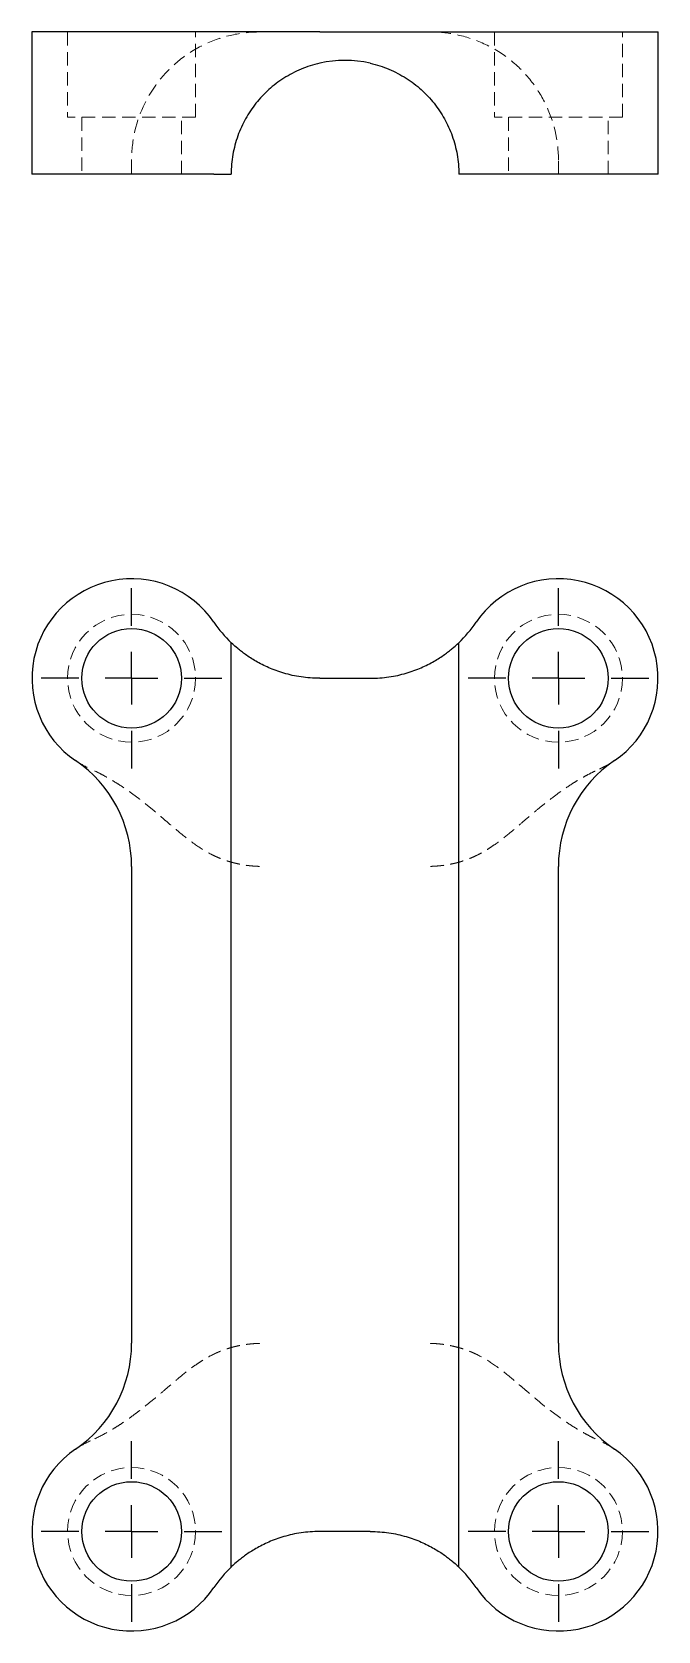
# Model space of a CAD drawing. Header units: millimetres. Extents: x 53 to 224, y 7 to 159.
# Drawn here: x 53.3 to 112.7, y 7 to 159 of the extents above.
import ezdxf

# ---------------------------------------------------------------- set-up
doc = ezdxf.new("R2010")
doc.units = ezdxf.units.MM
doc.linetypes.add('HIDDEN', pattern=[1.905, 1.27, -0.635])
doc.layers.add('10', color=7, linetype='Continuous')

# ---------------------------------------------------------------- blocks, each defined once
blk = doc.blocks.new('SW_CENTERMARKSYMBOL_0')
at = {"layer": '10', "color": 0}
for p, q in [((0, 5), (0, 8.58)), ((0, 0), (0, 2.5)), ((-5, 0), (-8.58, 0)), ((0, 0), (-2.5, 0)), ((0, 0), (0, -2.5)), ((0, 0), (2.5, 0)), ((5, 0), (8.58, 0)), ((0, -5), (0, -8.58))]:
    blk.add_line(p, q, dxfattribs=at)
blk = doc.blocks.new('SW_CENTERMARKSYMBOL_1')
at = {"layer": '10', "color": 0}
for p, q in [((0, 5), (0, 8.58)), ((0, 0), (0, 2.5)), ((-5, 0), (-8.58, 0)), ((0, 0), (-2.5, 0)), ((0, 0), (0, -2.5)), ((0, 0), (2.5, 0)), ((5, 0), (8.58, 0)), ((0, -5), (0, -8.58))]:
    blk.add_line(p, q, dxfattribs=at)
blk = doc.blocks.new('SW_CENTERMARKSYMBOL_2')
at = {"layer": '10', "color": 0}
for p, q in [((0, 5), (0, 8.58)), ((0, 0), (0, 2.5)), ((-5, 0), (-8.58, 0)), ((0, 0), (-2.5, 0)), ((0, 0), (0, -2.5)), ((0, 0), (2.5, 0)), ((5, 0), (8.58, 0)), ((0, -5), (0, -8.58))]:
    blk.add_line(p, q, dxfattribs=at)
blk = doc.blocks.new('SW_CENTERMARKSYMBOL_3')
at = {"layer": '10', "color": 0}
for p, q in [((0, 5), (0, 8.58)), ((0, 0), (0, 2.5)), ((-5, 0), (-8.58, 0)), ((0, 0), (-2.5, 0)), ((0, 0), (0, -2.5)), ((0, 0), (2.5, 0)), ((5, 0), (8.58, 0)), ((0, -5), (0, -8.58))]:
    blk.add_line(p, q, dxfattribs=at)

msp = doc.modelspace()

# ---------------------------------------------------------------- linework, layer by layer
at = {"color": 7, "linetype": 'Continuous', "lineweight": 25}
for p, q in [((53.27, 158.96), (53.27, 145.45)), ((70.55, 158.96), (53.27, 158.96)), ((80.61, 158.96), (70.55, 158.96)), ((80.61, 158.96), (85.39, 158.96)), ((85.39, 158.96), (95.45, 158.96)), ((95.45, 158.96), (112.73, 158.96)), ((112.73, 145.45), (112.73, 158.96)), ((70.55, 145.45), (53.27, 145.45)), ((70.55, 145.45), (72.19, 145.45)), ((95.45, 145.45), (93.81, 145.45)), ((112.73, 145.45), (95.45, 145.45)), ((72.19, 13.08), (72.19, 100.92)), ((93.81, 13.08), (93.81, 100.92)), ((80.61, 97.54), (85.39, 97.54)), ((62.73, 79.66), (62.73, 34.34)), ((103.27, 34.34), (103.27, 79.66)), ((85.39, 16.46), (80.61, 16.46))]:
    msp.add_line(p, q, dxfattribs=at)
at = {"color": 7, "linetype": 'HIDDEN', "lineweight": 18}
for p, q in [((56.65, 158.96), (56.65, 150.85)), ((68.81, 150.85), (68.81, 158.96)), ((97.19, 158.96), (97.19, 150.85)), ((109.35, 150.85), (109.35, 158.96)), ((68.81, 150.85), (56.65, 150.85)), ((58, 150.85), (58, 145.45)), ((67.46, 145.45), (67.46, 150.85)), ((109.35, 150.85), (97.19, 150.85)), ((98.54, 150.85), (98.54, 145.45)), ((108, 145.45), (108, 150.85)), ((62.73, 146.8), (62.73, 145.45)), ((103.27, 145.45), (103.27, 146.8))]:
    msp.add_line(p, q, dxfattribs=at)
for centre in [(62.73, 97.54), (103.27, 97.54), (62.73, 16.46), (103.27, 16.46)]:
    msp.add_circle(centre, 6.08, dxfattribs=at)
at = {"color": 7, "linetype": 'Continuous', "lineweight": 25}
for centre in [(62.73, 97.54), (103.27, 97.54), (62.73, 16.46), (103.27, 16.46)]:
    msp.add_circle(centre, 4.73, dxfattribs=at)
for centre, radius, start, end in [((83, 145.45), 10.81, 77.2084, 102.7916), ((62.73, 97.54), 9.46, 34.2289, 235.7711), ((103.27, 97.54), 9.46, 304.2289, 145.7711), ((80.61, 109.7), 12.16, 214.2289, 226.2047), ((85.39, 109.7), 12.16, 313.7953, 325.7711), ((50.57, 79.66), 12.16, 0, 55.7711), ((115.43, 79.66), 12.16, 124.2289, 180), ((50.57, 34.34), 12.16, 304.2289, 0), ((115.43, 34.34), 12.16, 180, 235.7711), ((62.73, 16.46), 9.46, 124.2289, 325.7711), ((103.27, 16.46), 9.46, 214.2289, 55.7711), ((80.61, 4.3), 12.16, 133.7953, 145.7711), ((85.39, 4.3), 12.16, 34.2289, 46.2047)]:
    msp.add_arc(centre, radius, start, end, dxfattribs=at)
at = {"color": 7, "linetype": 'HIDDEN', "lineweight": 18}
for points, knots in [([(74.89, 158.96), (74.12, 158.96), (72.43, 158.81), (69.77, 157.95), (67.35, 156.48), (64.7, 153.87), (63.06, 150.54), (62.73, 147.73), (62.73, 146.8)], [0, 0, 0, 0, 0.207656, 0.415312, 0.622967, 0.830623, 1.245935, 1.45359, 1.45359, 1.45359, 1.45359]), ([(103.27, 146.8), (103.27, 148.67), (102.61, 151.44), (100.63, 154.52), (98.65, 156.48), (96.23, 157.95), (93.57, 158.81), (91.88, 158.96), (91.11, 158.96)], [0, 0, 0, 0, 0.415307, 0.62296, 0.830614, 1.038267, 1.24592, 1.453574, 1.453574, 1.453574, 1.453574]), ([(57.41, 89.72), (57.41, 89.72), (57.63, 89.56), (58.32, 89.15), (58.83, 88.92)], [0, 0, 0, 0, 0.2076558, 0.477178, 0.477178, 0.477178, 0.477178]), ([(107.17, 88.92), (107.28, 88.97), (108.15, 89.39), (108.59, 89.72), (108.59, 89.72)], [0, 0, 0, 0, 0.0618209, 0.4771277, 0.4771277, 0.4771277, 0.4771277]), ([(74.89, 79.66), (74.77, 79.67), (74.54, 79.68), (74.19, 79.7), (73.84, 79.74), (73.5, 79.78), (73.16, 79.84), (72.83, 79.91), (72.49, 79.99), (72.17, 80.07), (71.84, 80.17), (71.52, 80.28), (71.2, 80.4), (70.89, 80.53), (70.58, 80.67), (69.86, 81.02), (68.67, 81.78), (67.47, 82.73), (66.55, 83.51), (65.99, 83.98), (65.43, 84.47), (64.83, 84.98), (64.2, 85.5), (63.54, 86.02), (62.86, 86.53), (62.17, 87.02), (61.49, 87.47), (60.82, 87.88), (60.16, 88.26), (59.5, 88.61), (59.05, 88.82), (58.83, 88.92)], [0, 0, 0, 0, 0.018761, 0.037361, 0.055817, 0.074146, 0.092366, 0.110496, 0.128555, 0.146562, 0.164535, 0.182493, 0.200457, 0.218444, 0.236475, 0.254568, 0.345654, 0.459886, 0.498475, 0.537063, 0.575652, 0.617974, 0.661471, 0.706158, 0.751966, 0.796426, 0.839578, 0.881463, 0.922127, 0.961621, 1, 1, 1, 1]), ([(91.11, 79.66), (91.23, 79.67), (91.46, 79.68), (91.81, 79.7), (92.16, 79.74), (92.5, 79.78), (92.83, 79.83), (93.15, 79.9), (93.47, 79.97), (93.78, 80.05), (94.08, 80.14), (94.38, 80.24), (94.66, 80.34), (94.94, 80.45), (95.21, 80.57), (95.47, 80.69), (95.83, 80.87), (96.29, 81.13), (96.83, 81.47), (97.27, 81.77), (97.65, 82.03), (97.95, 82.26), (98.25, 82.51), (98.57, 82.77), (99.07, 83.19), (99.75, 83.77), (100.62, 84.52), (101.52, 85.27), (102.49, 86.04), (103.53, 86.82), (104.39, 87.4), (105.05, 87.81), (105.49, 88.06), (105.99, 88.34), (106.55, 88.63), (106.95, 88.82), (107.17, 88.92)], [0, 0, 0, 0, 0.018925, 0.037586, 0.055971, 0.074072, 0.091883, 0.109403, 0.126631, 0.14357, 0.160226, 0.176603, 0.192709, 0.20855, 0.224139, 0.23949, 0.254624, 0.288792, 0.322339, 0.355642, 0.374727, 0.394708, 0.415588, 0.437365, 0.460044, 0.518824, 0.579837, 0.642472, 0.706232, 0.77601, 0.848495, 0.872041, 0.899003, 0.929343, 0.96302, 1, 1, 1, 1]), ([(74.89, 34.34), (74.77, 34.33), (74.54, 34.32), (74.19, 34.3), (73.84, 34.26), (73.5, 34.22), (73.17, 34.17), (72.85, 34.1), (72.53, 34.03), (72.22, 33.95), (71.92, 33.86), (71.62, 33.76), (71.34, 33.66), (71.06, 33.55), (70.79, 33.43), (70.53, 33.31), (70.17, 33.13), (69.71, 32.87), (69.17, 32.53), (68.73, 32.23), (68.35, 31.97), (68.06, 31.74), (67.75, 31.49), (67.43, 31.23), (66.93, 30.81), (66.25, 30.23), (65.38, 29.48), (64.47, 28.73), (63.66, 28.08), (62.95, 27.54), (62.34, 27.1), (61.7, 26.66), (61.03, 26.24), (60.33, 25.83), (59.6, 25.44), (59.09, 25.2), (58.83, 25.08)], [0, 0, 0, 0, 0.018921, 0.03758, 0.055963, 0.074063, 0.091874, 0.109392, 0.126619, 0.143558, 0.160212, 0.176588, 0.192694, 0.208537, 0.224129, 0.239486, 0.254628, 0.288798, 0.32235, 0.35565, 0.374718, 0.394689, 0.415566, 0.437352, 0.460052, 0.518987, 0.580081, 0.642675, 0.706239, 0.745183, 0.785196, 0.826233, 0.868256, 0.911237, 0.955155, 1, 1, 1, 1]), ([(91.11, 34.34), (91.23, 34.33), (91.46, 34.32), (91.81, 34.3), (92.16, 34.26), (92.5, 34.22), (92.84, 34.16), (93.17, 34.09), (93.51, 34.01), (93.83, 33.93), (94.16, 33.83), (94.48, 33.72), (94.8, 33.6), (95.11, 33.47), (95.42, 33.33), (96.14, 32.98), (97.33, 32.22), (98.53, 31.27), (99.45, 30.49), (100.01, 30.02), (100.57, 29.53), (101.17, 29.02), (101.8, 28.5), (102.46, 27.98), (103.14, 27.47), (103.83, 26.98), (104.51, 26.53), (105.18, 26.12), (105.84, 25.74), (106.5, 25.39), (106.95, 25.18), (107.17, 25.08)], [0, 0, 0, 0, 0.018761, 0.037361, 0.055817, 0.074146, 0.092367, 0.110497, 0.128556, 0.146562, 0.164535, 0.182494, 0.200457, 0.218445, 0.236475, 0.254568, 0.345655, 0.459886, 0.498475, 0.537063, 0.575652, 0.617975, 0.661472, 0.706158, 0.751966, 0.796427, 0.839578, 0.881463, 0.922128, 0.961621, 1, 1, 1, 1]), ([(58.83, 25.08), (58.32, 24.85), (57.63, 24.44), (57.41, 24.28), (57.41, 24.28)], [0, 0, 0, 0, 0.2695255, 0.4771781, 0.4771781, 0.4771781, 0.4771781]), ([(108.59, 24.28), (108.59, 24.28), (108.37, 24.44), (107.68, 24.85), (107.17, 25.08)], [0, 0, 0, 0, 0.2076558, 0.4771792, 0.4771792, 0.4771792, 0.4771792])]:
    msp.add_open_spline(points, degree=3, knots=knots, dxfattribs=at)
at = {"color": 7, "linetype": 'Continuous', "lineweight": 25}
for points in [[(80.61, 155.99), (79.99, 155.85), (79.4, 155.66), (78.54, 155.3), (78.27, 155.17), (77.72, 154.89), (77.45, 154.73), (76.68, 154.24), (76.2, 153.88), (75.32, 153.08), (74.91, 152.64), (74.18, 151.72), (73.85, 151.23), (73.42, 150.46), (73.28, 150.19), (73.03, 149.65), (72.92, 149.37), (72.62, 148.52), (72.46, 147.93), (72.24, 146.7), (72.19, 146.08), (72.19, 145.45)], [(85.39, 155.99), (86.01, 155.85), (86.6, 155.66), (87.46, 155.3), (87.73, 155.17), (88.28, 154.89), (88.55, 154.73), (89.32, 154.24), (89.8, 153.88), (90.68, 153.08), (91.09, 152.64), (91.82, 151.72), (92.15, 151.23), (92.58, 150.46), (92.72, 150.19), (92.97, 149.65), (93.08, 149.37), (93.38, 148.52), (93.54, 147.93), (93.76, 146.7), (93.81, 146.08), (93.81, 145.45)], [(80.61, 97.54), (79.99, 97.54), (79.4, 97.59), (78.54, 97.71), (78.27, 97.76), (77.72, 97.88), (77.45, 97.95), (76.68, 98.18), (76.2, 98.35), (75.32, 98.74), (74.91, 98.95), (74.18, 99.37), (73.85, 99.58), (73.42, 99.89), (73.28, 99.99), (73.03, 100.18), (72.92, 100.28), (72.62, 100.53), (72.46, 100.67), (72.24, 100.87), (72.19, 100.92), (72.19, 100.92)], [(85.39, 97.54), (86.01, 97.54), (86.6, 97.59), (87.46, 97.71), (87.73, 97.76), (88.28, 97.88), (88.55, 97.95), (89.32, 98.18), (89.8, 98.35), (90.68, 98.74), (91.09, 98.95), (91.82, 99.37), (92.15, 99.58), (92.58, 99.89), (92.72, 99.99), (92.97, 100.18), (93.08, 100.28), (93.38, 100.53), (93.54, 100.67), (93.76, 100.87), (93.81, 100.92), (93.81, 100.92)], [(80.61, 16.46), (79.99, 16.46), (79.4, 16.41), (78.54, 16.29), (78.27, 16.24), (77.72, 16.12), (77.45, 16.05), (76.68, 15.82), (76.2, 15.65), (75.32, 15.26), (74.91, 15.05), (74.18, 14.63), (73.85, 14.42), (73.42, 14.11), (73.28, 14.01), (73.03, 13.82), (72.92, 13.72), (72.62, 13.47), (72.46, 13.33), (72.24, 13.13), (72.19, 13.08), (72.19, 13.08)], [(85.39, 16.46), (86.01, 16.46), (86.6, 16.41), (87.46, 16.29), (87.73, 16.24), (88.28, 16.12), (88.55, 16.05), (89.32, 15.82), (89.8, 15.65), (90.68, 15.26), (91.09, 15.05), (91.82, 14.63), (92.15, 14.42), (92.58, 14.11), (92.72, 14.01), (92.97, 13.82), (93.08, 13.72), (93.38, 13.47), (93.54, 13.33), (93.76, 13.13), (93.81, 13.08), (93.81, 13.08)]]:
    msp.add_open_spline(points, degree=3, knots=[0, 0, 0, 0, 0.125, 0.125, 0.1875, 0.1875, 0.25, 0.25, 0.375, 0.375, 0.5, 0.5, 0.625, 0.625, 0.6875, 0.6875, 0.75, 0.75, 0.875, 0.875, 1, 1, 1, 1], dxfattribs=at)

# ---------------------------------------------------------------- block references
at = {"layer": '10'}
for name, p in [('SW_CENTERMARKSYMBOL_2', (62.73, 97.54)), ('SW_CENTERMARKSYMBOL_0', (103.27, 97.54)), ('SW_CENTERMARKSYMBOL_3', (62.73, 16.46)), ('SW_CENTERMARKSYMBOL_1', (103.27, 16.46))]:
    msp.add_blockref(name, p, dxfattribs=at)

doc.saveas('drawing.dxf')
